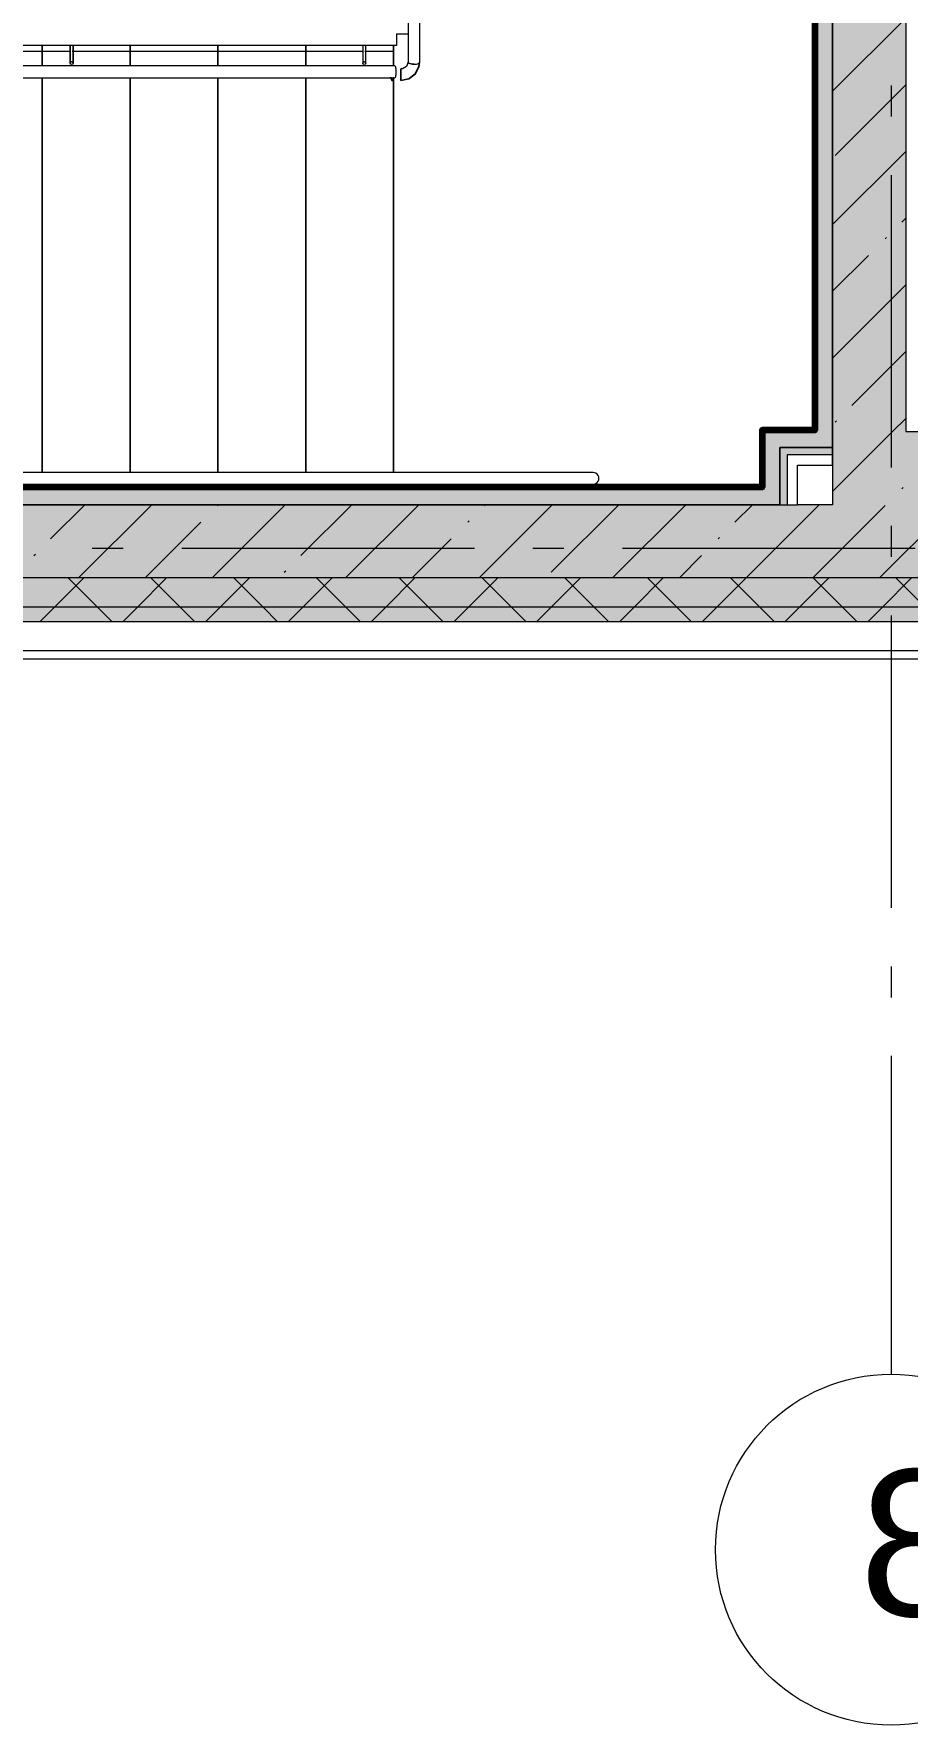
# Model space of a CAD drawing. Header units: millimetres. Extents: x -537608 to 253996, y -217170 to 186033.
# Drawn here: x -355590 to -352606, y -3124 to 2659 of the extents above; entities that cross this region are included whole.
import ezdxf

# ---------------------------------------------------------------- set-up
doc = ezdxf.new("R2010")
doc.units = ezdxf.units.MM
doc.layers.add('16) Лак 1.6м', color=160, linetype='Continuous', lineweight=90)
doc.layers.add('PDF _Геометрия', color=7, linetype='Continuous')
doc.layers.add('PDF _Текст', color=7, linetype='Continuous')
doc.layers.add('PDF _Сплошная заливка', color=7, linetype='Continuous', true_color=0xffffff)
doc.styles.add('PDF ArialMT', font='arial.ttf')

msp = doc.modelspace()

# ---------------------------------------------------------------- hatches: boundary and pattern name
at = {"layer": 'PDF _Сплошная заливка', "transparency": 33554559}
for points in [[(-352861.3684, 1299.3446), (-352611.3673, 1299.3446), (-352611.3673, 4449.345), (-352861.3684, 4449.345), (-352861.3684, 1678.1138)], [(-352861.3684, 799.3446), (-352361.3662, 799.3446), (-352361.3662, 1299.3446), (-352861.3684, 1299.3446), (-352861.3684, 966.1296)]]:
    msp.add_hatch(color=256, dxfattribs=at).paths.add_polyline_path(points)
at = {"layer": 'PDF _Сплошная заливка', "true_color": 0x56bc34, "transparency": 33554559}
for points in [[(-352921.3669, 1244.3452), (-352861.3684, 1244.3452), (-352861.3684, 4389.3444), (-352921.3669, 4389.3444), (-352921.3669, 1304.3437)], [(-352921.3669, 1244.3452), (-352921.3669, 1304.3437), (-353101.3711, 1304.3437), (-353101.3711, 1244.3452), (-353041.3726, 1244.3452)]]:
    msp.add_hatch(color=85, dxfattribs=at).paths.add_polyline_path(points)
at = {"layer": 'PDF _Сплошная заливка', "true_color": 0x77b143, "transparency": 33554559}
msp.add_hatch(color=75, dxfattribs=at).paths.add_polyline_path([(-352861.3684, 1219.3451), (-352861.3684, 1244.3452), (-353016.3725, 1244.3452), (-353016.3725, 1219.3451), (-352981.374, 1219.3451)])
at = {"layer": 'PDF _Сплошная заливка', "true_color": 0x56bc34, "transparency": 33554559}
h = msp.add_hatch(color=85, dxfattribs=at)
h.paths.add_polyline_path([(-353263.4714, 1049.3435), (-353041.3726, 1049.3435), (-353041.3726, 1109.3442), (-359161.869, 1109.3442), (-359161.869, 1049.3435), (-356615.3803, 1049.3435)], flags=0)
h.paths.add_polyline_path([(-360161.8733, 1049.3435), (-360161.8733, 1109.3442), (-360361.3746, 1109.3442), (-360361.3746, 1049.3435), (-360166.3686, 1049.3435)], flags=0)
at = {"layer": 'PDF _Сплошная заливка', "transparency": 33554559}
h = msp.add_hatch(color=256, dxfattribs=at)
h.paths.add_polyline_path([(-352861.3684, 799.3446), (-352861.3684, 1049.3435), (-359161.869, 1049.3435), (-359161.869, 799.3446), (-353263.4714, 799.3446)], flags=0)
h.paths.add_polyline_path([(-360166.3686, 799.3446), (-360161.8733, 799.3446), (-360161.8733, 1049.3435), (-360166.3686, 1049.3435), (-360166.3686, 966.1296)], flags=0)
h = msp.add_hatch(color=256, dxfattribs=at)
h.paths.add_polyline_path([(-291511.3559, 699.3442), (-291511.3559, 799.3446), (-297824.3565, 799.3446), (-297824.3565, 699.3442), (-291561.3561, 699.3442)], flags=0)
h.paths.add_polyline_path([(-298961.3577, 699.3442), (-298699.356, 699.3442), (-298699.356, 799.3446), (-298961.3577, 799.3446), (-298961.3577, 787.667)], flags=0)
h.paths.add_polyline_path([(-300942.9067, 699.3442), (-299461.3555, 699.3442), (-299461.3555, 799.3446), (-300942.9067, 799.3446)], flags=0)
h.paths.add_polyline_path([(-301942.9067, 699.3442), (-301942.9067, 799.3446), (-303150.9122, 799.3446), (-303150.9122, 699.3442), (-302146.8044, 699.3442)], flags=0)
h.paths.add_polyline_path([(-307970.9122, 699.3442), (-307970.9122, 799.3446), (-309150.912, 799.3446), (-309150.912, 699.3442), (-308012.6536, 699.3442)], flags=0)
h.paths.add_polyline_path([(-305498.7176, 699.3442), (-304970.9123, 699.3442), (-304970.9123, 799.3446), (-306150.9121, 799.3446), (-306150.9121, 699.3442)], flags=0)
h.paths.add_polyline_path([(-310970.912, 699.3442), (-310970.912, 799.3446), (-312150.9119, 799.3446), (-312150.9119, 699.3442), (-311364.5669, 699.3442)], flags=0)
h.paths.add_polyline_path([(-313970.9119, 699.3442), (-313970.9119, 799.3446), (-315150.9119, 799.3446), (-315150.9119, 699.3442), (-314716.4758, 699.3442)], flags=0)
h.paths.add_polyline_path([(-318150.9161, 699.3442), (-316970.9161, 699.3442), (-316970.9161, 799.3446), (-318150.9161, 799.3446)], flags=0)
h.paths.add_polyline_path([(-320163.3342, 699.3442), (-319970.916, 699.3442), (-319970.916, 799.3446), (-321450.9172, 799.3446), (-321450.9172, 699.3442), (-320582.325, 699.3442)], flags=0)
h.paths.add_polyline_path([(-324450.9171, 699.3442), (-323270.9173, 699.3442), (-323270.9173, 799.3446), (-324450.9171, 799.3446)], flags=0)
h.paths.add_polyline_path([(-326270.9172, 699.3442), (-326270.9172, 799.3446), (-327450.917, 799.3446), (-327450.917, 699.3442), (-326448.1699, 699.3442)], flags=0)
h.paths.add_polyline_path([(-329270.9171, 699.3442), (-329270.9171, 799.3446), (-330450.9212, 799.3446), (-330450.9212, 699.3442), (-329381.0923, 699.3442)], flags=0)
h.paths.add_polyline_path([(-333151.992, 699.3442), (-332270.917, 699.3442), (-332270.917, 799.3446), (-333450.9168, 799.3446), (-333450.9168, 699.3442)], flags=0)
h.paths.add_polyline_path([(-335270.9212, 699.3442), (-335270.9212, 799.3446), (-336450.9211, 799.3446), (-336450.9211, 699.3442), (-335665.928, 699.3442)], flags=0)
h.paths.add_polyline_path([(-338270.9168, 699.3442), (-338270.9168, 799.3446), (-339511.363, 799.3446), (-339511.363, 699.3442), (-339017.8456, 699.3442)], flags=0)
h.paths.add_polyline_path([(-341211.3702, 699.3442), (-341211.3702, 799.3446), (-342511.3672, 799.3446), (-342511.3672, 699.3442), (-341531.7729, 699.3442)], flags=0)
h.paths.add_polyline_path([(-344464.6997, 699.3442), (-344211.3658, 699.3442), (-344211.3658, 799.3446), (-345511.3714, 799.3446), (-345511.3714, 699.3442), (-344883.6905, 699.3442)], flags=0)
h.paths.add_polyline_path([(-348511.367, 699.3442), (-347211.3701, 699.3442), (-347211.3701, 799.3446), (-348511.367, 799.3446)], flags=0)
h.paths.add_polyline_path([(-349911.5538, 699.3442), (-349386.3707, 699.3442), (-349386.3707, 799.3446), (-359224.3735, 799.3446), (-359224.3735, 699.3442), (-351587.5169, 699.3442)], flags=0)
h.paths.add_polyline_path([(-360805.2708, 699.3442), (-360099.3686, 699.3442), (-360099.3686, 799.3446), (-368361.3744, 799.3446), (-368361.3744, 699.3442), (-361643.2523, 699.3442)], flags=0)
h = msp.add_hatch(color=256, dxfattribs=at)
h.paths.add_polyline_path([(-291672.0805, 649.3439), (-291561.3561, 649.3439), (-291561.3561, 699.3442), (-297824.3565, 699.3442), (-297824.3565, 649.3439), (-291688.3546, 649.3439)], flags=0)
h.paths.add_polyline_path([(-299632.8727, 649.3439), (-299461.3555, 649.3439), (-299461.3555, 699.3442), (-300942.9067, 699.3442), (-300942.9067, 649.3439), (-300470.8499, 649.3439)], flags=0)
h.paths.add_polyline_path([(-298699.356, 649.3439), (-298699.356, 699.3442), (-298961.3577, 699.3442), (-298961.3577, 649.3439), (-298794.8955, 649.3439)], flags=0)
h.paths.add_polyline_path([(-301942.9067, 649.3439), (-301942.9067, 699.3442), (-303150.9122, 699.3442), (-303150.9122, 649.3439), (-302146.8044, 649.3439)], flags=0)
h.paths.add_polyline_path([(-304970.9123, 649.3439), (-304970.9123, 699.3442), (-306150.9121, 699.3442), (-306150.9121, 649.3439), (-305498.7176, 649.3439)], flags=0)
h.paths.add_polyline_path([(-307970.9122, 649.3439), (-307970.9122, 699.3442), (-309150.912, 699.3442), (-309150.912, 649.3439), (-308012.6536, 649.3439)], flags=0)
h.paths.add_polyline_path([(-310970.912, 649.3439), (-310970.912, 699.3442), (-312150.9119, 699.3442), (-312150.9119, 649.3439), (-311364.5669, 649.3439)], flags=0)
h.paths.add_polyline_path([(-313970.9119, 649.3439), (-313970.9119, 699.3442), (-315150.9119, 699.3442), (-315150.9119, 649.3439), (-314716.4758, 649.3439)], flags=0)
h.paths.add_polyline_path([(-320163.3342, 649.3439), (-319970.916, 649.3439), (-319970.916, 699.3442), (-321450.9172, 699.3442), (-321450.9172, 649.3439), (-320582.325, 649.3439)], flags=0)
h.paths.add_polyline_path([(-318150.9161, 649.3439), (-316970.9161, 649.3439), (-316970.9161, 699.3442), (-318150.9161, 699.3442)], flags=0)
h.paths.add_polyline_path([(-323270.9173, 649.3439), (-323270.9173, 699.3442), (-324450.9171, 699.3442), (-324450.9171, 649.3439), (-323934.2382, 649.3439)], flags=0)
h.paths.add_polyline_path([(-326448.1699, 649.3439), (-326270.9172, 649.3439), (-326270.9172, 699.3442), (-327450.917, 699.3442), (-327450.917, 649.3439), (-327286.1471, 649.3439)], flags=0)
h.paths.add_polyline_path([(-329381.0923, 649.3439), (-329270.9171, 649.3439), (-329270.9171, 699.3442), (-330450.9212, 699.3442), (-330450.9212, 649.3439), (-329800.0831, 649.3439)], flags=0)
h.paths.add_polyline_path([(-332270.917, 649.3439), (-332270.917, 699.3442), (-333450.9168, 699.3442), (-333450.9168, 649.3439), (-332314.0191, 649.3439)], flags=0)
h.paths.add_polyline_path([(-335665.928, 649.3439), (-335270.9212, 649.3439), (-335270.9212, 699.3442), (-336450.9211, 699.3442), (-336450.9211, 649.3439)], flags=0)
h.paths.add_polyline_path([(-339017.8456, 649.3439), (-338270.9168, 649.3439), (-338270.9168, 699.3442), (-339511.363, 699.3442), (-339511.363, 649.3439)], flags=0)
h.paths.add_polyline_path([(-341531.7729, 649.3439), (-341211.3702, 649.3439), (-341211.3702, 699.3442), (-342511.3672, 699.3442), (-342511.3672, 649.3439), (-342369.7545, 649.3439)], flags=0)
h.paths.add_polyline_path([(-344211.3658, 649.3439), (-344211.3658, 699.3442), (-345511.3714, 699.3442), (-345511.3714, 649.3439), (-344464.6997, 649.3439)], flags=0)
h.paths.add_polyline_path([(-347397.6265, 649.3439), (-347211.3701, 649.3439), (-347211.3701, 699.3442), (-348511.367, 699.3442), (-348511.367, 649.3439), (-348235.5994, 649.3439)], flags=0)
h.paths.add_polyline_path([(-349386.3707, 649.3439), (-349386.3707, 699.3442), (-359224.3735, 699.3442), (-359224.3735, 649.3439), (-349911.5538, 649.3439)], flags=0)
h.paths.add_polyline_path([(-360099.3686, 649.3439), (-360099.3686, 699.3442), (-368461.3748, 699.3442), (-368461.3748, 649.3439), (-360805.2708, 649.3439)], flags=0)

# ---------------------------------------------------------------- linework, layer by layer
at = {"layer": '16) Лак 1.6м'}
msp.add_lwpolyline([(-358501.3684, 7338.9974), (-358331.3711, 7338.9974), (-358331.3711, 4389.3444), (-352921.3669, 4389.3444), (-352921.3669, 2663.2261), (-352921.3669, 1304.3437), (-353101.3711, 1304.3437), (-353101.3711, 1109.3442), (-360301.3675, 1109.3442), (-360301.3675, 7338.9974), (-360151.3754, 7338.9974)], dxfattribs=at)
at = {"layer": 'PDF _Геометрия', "lineweight": 9}
for p, q in [((-352611.3673, 4449.345), (-352611.3673, 1299.3446)), ((-352921.3669, 1304.3437), (-352921.3669, 4389.3444)), ((-352861.3684, 1299.3446), (-352861.3684, 4389.3444)), ((-352861.3684, 4389.3444), (-352861.3684, 1299.3446)), ((-354311.3659, 2926.7757), (-354311.3659, 2561.8844)), ((-354271.3727, 2561.8844), (-354271.3727, 2926.7757)), ((-352861.3684, 2463.2144), (-352611.3673, 2713.2156)), ((-354351.3679, 2619.3446), (-358251.3673, 2619.3446)), ((-355466.3743, 2584.344), (-355466.3743, 2619.3446)), ((-355466.3743, 2619.3446), (-355466.3743, 2584.344)), ((-355456.3674, 2584.344), (-355456.3674, 2619.3446)), ((-355456.3674, 2619.3446), (-355456.3674, 2584.344)), ((-354466.3701, 2619.3446), (-354466.3701, 2584.344)), ((-354456.3717, 2584.344), (-354456.3717, 2619.3446)), ((-354351.3679, 2659.3443), (-354351.3679, 2619.3446)), ((-354351.3679, 2659.3292), (-354316.3694, 2659.3292)), ((-354316.3694, 2659.3292), (-354312.8386, 2659.3292)), ((-354312.8386, 2659.3292), (-354310.944, 2659.3292)), ((-354356.6469, 2549.3434), (-358246.0883, 2549.3434)), ((-355466.3743, 2584.344), (-355466.3743, 2580.811)), ((-355466.3743, 2580.811), (-355466.3743, 2584.344)), ((-355466.3743, 2580.811), (-355466.3743, 2565.4583)), ((-355466.3743, 2565.4583), (-355466.3743, 2580.811)), ((-355466.3743, 2565.4583), (-355466.3743, 2559.3439)), ((-355466.3743, 2559.3439), (-355466.3743, 2565.4583)), ((-355456.3674, 2567.9643), (-355456.3674, 2584.344)), ((-355456.3674, 2584.344), (-355456.3674, 2567.9643)), ((-355456.3674, 2559.5958), (-355456.3674, 2567.9643)), ((-355456.3674, 2567.9643), (-355456.3674, 2559.5958)), ((-355456.3674, 2559.3439), (-355456.3674, 2559.5958)), ((-355456.3674, 2559.5958), (-355456.3674, 2559.3439)), ((-354466.3701, 2584.344), (-354466.3701, 2580.811)), ((-354466.3701, 2580.811), (-354466.3701, 2565.4583)), ((-354466.3701, 2565.4583), (-354466.3701, 2559.3439)), ((-354456.3717, 2567.9643), (-354456.3717, 2584.344)), ((-354456.3717, 2559.5958), (-354456.3717, 2567.9643)), ((-354456.3717, 2559.3439), (-354456.3717, 2559.5958)), ((-354355.5962, 2548.8439), (-354356.6469, 2549.3434)), ((-354354.5973, 2547.3648), (-354355.5962, 2548.8439)), ((-354353.7017, 2544.9815), (-354354.5973, 2547.3648)), ((-354352.9611, 2541.8145), (-354353.7017, 2544.9815)), ((-354316.8689, 2547.7653), (-354331.1128, 2539.7929)), ((-354311.3659, 2561.8844), (-354316.8689, 2547.7653)), ((-354311.3659, 2561.8844), (-354310.6857, 2560.2158)), ((-354310.6857, 2560.2158), (-354311.3659, 2561.8844)), ((-354310.6857, 2560.2158), (-354308.6877, 2558.6614)), ((-354308.6877, 2558.6614), (-354310.6857, 2560.2158)), ((-354308.6877, 2558.6614), (-354305.5099, 2557.3266)), ((-354305.5099, 2557.3266), (-354308.6877, 2558.6614)), ((-354305.5099, 2557.3266), (-354301.3677, 2556.3018)), ((-354301.3677, 2556.3018), (-354305.5099, 2557.3266)), ((-354301.3677, 2556.3018), (-354296.545, 2555.658)), ((-354296.545, 2555.658), (-354301.3677, 2556.3018)), ((-354296.545, 2555.658), (-354291.3693, 2555.4384)), ((-354291.3693, 2555.4384), (-354296.545, 2555.658)), ((-354291.3693, 2555.4384), (-354286.917, 2555.5999)), ((-354286.917, 2555.5999), (-354282.6886, 2556.0779)), ((-354286.8395, 2523.6414), (-354274.5419, 2547.9461)), ((-354286.0989, 2522.1946), (-354273.3276, 2546.6458)), ((-354282.6886, 2556.0779), (-354278.8994, 2556.8443)), ((-354278.8994, 2556.8443), (-354275.7302, 2557.8648)), ((-354275.7302, 2557.8648), (-354273.3534, 2559.0877)), ((-354274.5419, 2547.9461), (-354272.8711, 2561.8844)), ((-354273.3534, 2559.0877), (-354271.8722, 2560.4484)), ((-354273.3276, 2546.6458), (-354271.3727, 2561.8844)), ((-354271.8722, 2560.4484), (-354271.3727, 2561.8844)), ((-358246.0883, 2509.3437), (-354356.6469, 2509.3437)), ((-354370.3483, 2510.6075), (-354369.7885, 2506.8161)), ((-354369.3666, 2507.0164), (-354369.9694, 2510.6871)), ((-354369.7885, 2506.8161), (-354369.0393, 2503.6491)), ((-354368.5829, 2504.0603), (-354369.3666, 2507.0164)), ((-354369.0393, 2503.6491), (-354368.1437, 2501.2658)), ((-354367.6442, 2501.987), (-354368.5829, 2504.0603)), ((-354368.1437, 2501.2658), (-354367.1447, 2499.7867)), ((-354366.628, 2500.9192), (-354367.6442, 2501.987)), ((-354367.1447, 2499.7867), (-354366.0941, 2499.2851)), ((-354366.0941, 2500.7857), (-354366.628, 2500.9192)), ((-354365.5688, 2500.9192), (-354366.0941, 2500.7857)), ((-354366.0941, 2499.2851), (-354365.0521, 2499.7867)), ((-354366.0941, 2499.2851), (-354361.3748, 2499.2851)), ((-354364.5525, 2501.987), (-354365.5688, 2500.9192)), ((-354365.0521, 2499.7867), (-354364.053, 2501.2658)), ((-354363.6139, 2504.0603), (-354364.5525, 2501.987)), ((-354364.053, 2501.2658), (-354363.1574, 2503.6491)), ((-354362.8302, 2507.0164), (-354363.6139, 2504.0603)), ((-354363.1574, 2503.6491), (-354362.4082, 2506.8161)), ((-354362.2273, 2510.6871), (-354362.8302, 2507.0164)), ((-354362.4082, 2506.8161), (-354361.8484, 2510.6075)), ((-354361.3748, 2506.814), (-354361.3748, 2510.6053)), ((-354361.3748, 2510.0348), (-354361.3748, 2506.2025)), ((-354361.3748, 2506.2025), (-354361.3748, 2510.0348)), ((-354361.3748, 2509.2855), (-354361.3748, 2505.1432)), ((-354361.3748, 2503.6491), (-354361.3748, 2506.814)), ((-354361.3748, 2506.2025), (-354361.3748, 2503.2637)), ((-354361.3748, 2503.2637), (-354361.3748, 2506.2025)), ((-354361.3748, 2505.1432), (-354361.3748, 2501.9655)), ((-354361.3748, 2501.2658), (-354361.3748, 2503.6491)), ((-354361.3748, 2503.2637), (-354361.3748, 2501.4144)), ((-354361.3748, 2501.4144), (-354361.3748, 2503.2637)), ((-354361.3748, 2501.9655), (-354361.3748, 2499.9654)), ((-354361.3748, 2501.4144), (-354361.3748, 2500.7857)), ((-354361.3748, 2500.7857), (-354361.3748, 2501.4144)), ((-354361.3748, 2499.7867), (-354361.3748, 2501.2658)), ((-354361.3748, 2499.9654), (-354361.3748, 2499.2851)), ((-354361.3748, 2499.2851), (-354361.3748, 2499.7867)), ((-354356.6469, 2509.3437), (-354355.5962, 2509.8453)), ((-354355.5962, 2509.8453), (-354354.5973, 2511.3244)), ((-354354.5973, 2511.3244), (-354353.7017, 2513.7077)), ((-354353.7017, 2513.7077), (-354352.9611, 2516.8747)), ((-354352.3926, 2538.0232), (-354352.9611, 2541.8145)), ((-354352.9611, 2516.8747), (-354352.3926, 2520.6661)), ((-354352.0482, 2533.7948), (-354352.3926, 2538.0232)), ((-354352.3926, 2520.6661), (-354352.0482, 2524.8944)), ((-354351.9276, 2529.3446), (-354352.0482, 2533.7948)), ((-354352.0482, 2524.8944), (-354351.9276, 2529.3446)), ((-354331.1128, 2539.7929), (-354336.366, 2539.2848)), ((-354336.366, 2539.2418), (-354336.366, 2539.2826)), ((-354336.366, 2539.2826), (-354336.366, 2538.9037)), ((-354336.366, 2538.2169), (-354336.366, 2539.2418)), ((-354336.366, 2538.9037), (-354336.366, 2537.2309)), ((-354336.366, 2536.3073), (-354336.366, 2538.2169)), ((-354336.366, 2537.4333), (-354336.366, 2537.7842)), ((-354336.366, 2537.7842), (-354336.366, 2537.7433)), ((-354336.366, 2537.7433), (-354336.366, 2536.7981)), ((-354336.366, 2535.8853), (-354336.366, 2537.4333)), ((-354336.366, 2537.2309), (-354336.366, 2534.3331)), ((-354336.366, 2536.7981), (-354336.366, 2534.6581)), ((-354336.366, 2533.545), (-354336.366, 2536.3073)), ((-354336.366, 2533.2048), (-354336.366, 2535.8853)), ((-354336.366, 2534.6581), (-354336.366, 2531.4718)), ((-354336.366, 2534.3331), (-354336.366, 2530.4104)), ((-354336.366, 2530.068), (-354336.366, 2533.545)), ((-354336.366, 2529.5771), (-354336.366, 2533.2048)), ((-354336.366, 2531.4718), (-354336.366, 2527.4522)), ((-354336.366, 2530.4104), (-354336.366, 2525.7298)), ((-354336.366, 2526.0506), (-354336.366, 2530.068)), ((-354336.366, 2525.2475), (-354336.366, 2529.5771)), ((-354336.366, 2527.4522), (-354336.366, 2522.8793)), ((-354336.366, 2521.6952), (-354336.366, 2526.0506)), ((-354336.366, 2525.7298), (-354336.366, 2521.3529)), ((-354336.366, 2520.5111), (-354336.366, 2525.2475)), ((-354336.366, 2522.8793), (-354336.366, 2518.0588)), ((-354336.366, 2517.217), (-354336.366, 2521.6952)), ((-354336.366, 2521.3529), (-354336.366, 2516.8747)), ((-354336.366, 2515.6906), (-354336.366, 2520.5111)), ((-354336.366, 2518.0588), (-354336.366, 2513.3224)), ((-354336.366, 2512.8401), (-354336.366, 2517.217)), ((-354336.366, 2516.8747), (-354336.366, 2512.5193)), ((-354336.366, 2511.1177), (-354336.366, 2515.6906)), ((-354336.366, 2513.3224), (-354336.366, 2508.9928)), ((-354336.366, 2508.1595), (-354336.366, 2512.8401)), ((-354336.366, 2512.5193), (-354336.366, 2508.5019)), ((-354336.366, 2507.1003), (-354336.366, 2511.1177)), ((-354336.366, 2508.9928), (-354336.366, 2505.3651)), ((-354336.366, 2508.5019), (-354336.366, 2505.0249)), ((-354336.366, 2504.2368), (-354336.366, 2508.1595)), ((-354336.366, 2503.9118), (-354336.366, 2507.1003)), ((-354336.366, 2500.7857), (-354308.8341, 2506.8247)), ((-354336.366, 2505.3651), (-354336.366, 2502.6868)), ((-354336.366, 2499.2851), (-354308.4896, 2505.3327)), ((-354336.366, 2505.0249), (-354336.366, 2502.2626)), ((-354336.366, 2501.339), (-354336.366, 2504.2368)), ((-354336.366, 2501.7718), (-354336.366, 2503.9118)), ((-354336.366, 2502.6868), (-354336.366, 2501.1366)), ((-354336.366, 2502.2626), (-354336.366, 2500.353)), ((-354336.366, 2500.8266), (-354336.366, 2501.7718)), ((-354336.366, 2499.6662), (-354336.366, 2501.339)), ((-354336.366, 2501.1366), (-354336.366, 2500.7857)), ((-354336.366, 2500.7857), (-354336.366, 2500.8266)), ((-354336.366, 2500.353), (-354336.366, 2499.3281)), ((-354336.366, 2499.2872), (-354336.366, 2499.6662)), ((-354336.366, 2499.3281), (-354336.366, 2499.2872)), ((-354308.8341, 2506.8247), (-354286.8395, 2523.6414)), ((-354308.4896, 2505.3327), (-354286.0989, 2522.1946)), ((-352852.7307, 2243.7574), (-352611.3673, 2485.1165)), ((-352861.3684, 2007.0185), (-352611.3673, 2257.0174)), ((-352624.6295, 2015.6583), (-352611.3673, 2028.9205)), ((-352681.6569, 1958.633), (-352676.9118, 1963.3738)), ((-352861.3684, 1778.9194), (-352738.6844, 1901.6077)), ((-352861.3684, 1550.8204), (-352611.3673, 1800.8215)), ((-352795.7032, 1388.3864), (-352611.3673, 1572.7224)), ((-352852.7307, 1331.3611), (-352847.9856, 1336.1041)), ((-352656.6482, 1299.3446), (-352611.3673, 1344.6233)), ((-353101.3711, 1244.3452), (-353101.3711, 1304.3437)), ((-353101.3711, 1304.3437), (-352921.3669, 1304.3437)), ((-352861.3684, 1094.6244), (-352656.6482, 1299.3446)), ((-352861.3684, 1244.3452), (-352861.3684, 1299.3446)), ((-352861.3684, 1299.3446), (-352861.3684, 1049.3435)), ((-352611.3673, 1299.3446), (-352361.3662, 1299.3446)), ((-353101.3711, 1109.3442), (-353101.3711, 1244.3452)), ((-353041.3726, 1109.3442), (-353041.3726, 1244.3452)), ((-353041.3726, 1244.3452), (-352921.3669, 1244.3452)), ((-353016.3725, 1244.3452), (-353041.3726, 1244.3452)), ((-353041.3726, 1244.3452), (-353041.3726, 1049.3435)), ((-352981.374, 1244.3452), (-353016.3725, 1244.3452)), ((-352981.374, 1219.3451), (-353016.3725, 1219.3451)), ((-353016.3725, 1219.3451), (-353016.3725, 1049.3435)), ((-352861.3684, 1244.3452), (-352981.374, 1244.3452)), ((-352861.3684, 1219.3451), (-352981.374, 1219.3451)), ((-352921.3669, 1244.3452), (-352861.3684, 1244.3452)), ((-352861.3684, 1219.3451), (-352861.3684, 1244.3452)), ((-352861.3684, 1184.3444), (-352861.3684, 1219.3451)), ((-353679.6719, 1159.3444), (-358599.6723, 1159.3444)), ((-353674.4962, 1158.6619), (-353679.6719, 1159.3444)), ((-353669.6736, 1156.6639), (-353674.4962, 1158.6619)), ((-353665.5313, 1153.4862), (-353669.6736, 1156.6639)), ((-352981.374, 1049.3435), (-352981.374, 1184.3444)), ((-352981.374, 1184.3444), (-352861.3684, 1184.3444)), ((-359161.869, 1109.3442), (-353101.3711, 1109.3442)), ((-358599.6723, 1119.3446), (-353679.6719, 1119.3446)), ((-353679.6719, 1119.3446), (-353674.4962, 1120.025)), ((-353674.4962, 1120.025), (-353669.6736, 1122.0229)), ((-353669.6736, 1122.0229), (-353665.5313, 1125.2028)), ((-353662.3535, 1149.3439), (-353665.5313, 1153.4862)), ((-353665.5313, 1125.2028), (-353662.3535, 1129.3451)), ((-353660.3556, 1144.5213), (-353662.3535, 1149.3439)), ((-353662.3535, 1129.3451), (-353660.3556, 1134.1677)), ((-353659.6666, 1139.3434), (-353660.3556, 1144.5213)), ((-353660.3556, 1134.1677), (-353659.6666, 1139.3434)), ((-353041.3726, 1049.3435), (-353041.3726, 1109.3442)), ((-352700.4566, 799.3446), (-352361.3662, 1138.4262)), ((-352624.6295, 1103.2642), (-352619.893, 1108.005)), ((-359161.869, 1049.3435), (-353041.3726, 1049.3435)), ((-353041.3726, 1049.3435), (-359161.869, 1049.3435)), ((-355532.8921, 932.1905), (-355415.7369, 1049.3435)), ((-355437.6367, 799.3446), (-355187.6357, 1049.3435)), ((-354981.4343, 799.3446), (-354731.4418, 1049.3435)), ((-354962.6433, 1046.2389), (-354959.5344, 1049.3435)), ((-354677.5146, 875.1652), (-354503.3406, 1049.3435)), ((-354525.2404, 799.3446), (-354275.2394, 1049.3435)), ((-354069.0467, 799.3446), (-353819.0456, 1049.3435)), ((-354050.247, 1046.2389), (-354047.1468, 1049.3435)), ((-353822.1458, 818.1398), (-353590.9443, 1049.3435)), ((-353612.8442, 799.3446), (-353362.8431, 1049.3435)), ((-353194.8782, 989.2136), (-353134.7506, 1049.3435)), ((-353156.6504, 799.3446), (-352906.6493, 1049.3435)), ((-353041.3726, 1049.3435), (-353016.3725, 1049.3435)), ((-353016.3725, 1049.3435), (-352981.374, 1049.3435)), ((-352861.3684, 1049.3435), (-352981.374, 1049.3435)), ((-352861.3684, 866.5253), (-352681.6569, 1046.2389)), ((-355209.5355, 799.3446), (-355019.6707, 989.2136)), ((-354107.2745, 989.2136), (-354102.5294, 993.9565)), ((-354297.1392, 799.3446), (-354164.2933, 932.1905)), ((-353251.9057, 932.1905), (-353247.1606, 936.9312)), ((-355589.9109, 875.1652), (-355585.1743, 879.9059)), ((-353384.7516, 799.3446), (-353308.9246, 875.1652)), ((-354734.5421, 818.1398), (-354729.8056, 822.8828)), ((-352928.5492, 799.3446), (-352861.3684, 866.5253)), ((-349386.3707, 799.3446), (-359224.3735, 799.3446)), ((-352861.3684, 799.3446), (-359161.869, 799.3446)), ((-355519.4748, 699.3442), (-355419.4744, 799.3446)), ((-355372.9017, 699.3442), (-355472.9021, 799.3446)), ((-355236.6369, 699.3442), (-355136.6364, 799.3446)), ((-355090.0637, 699.3442), (-355190.0641, 799.3446)), ((-354953.7903, 699.3442), (-354853.7899, 799.3446)), ((-354807.2172, 699.3442), (-354907.2176, 799.3446)), ((-354670.9524, 699.3442), (-354570.952, 799.3446)), ((-354524.3706, 699.3442), (-354624.3711, 799.3446)), ((-354388.1059, 699.3442), (-354288.1054, 799.3446)), ((-354241.5327, 699.3442), (-354341.5332, 799.3446)), ((-354105.2593, 699.3442), (-354005.2589, 799.3446)), ((-353958.6862, 699.3442), (-354058.6866, 799.3446)), ((-353822.4214, 699.3442), (-353722.421, 799.3446)), ((-353675.8482, 699.3442), (-353775.8487, 799.3446)), ((-353539.5749, 699.3442), (-353439.5744, 799.3446)), ((-353393.0017, 699.3442), (-353493.0022, 799.3446)), ((-353256.737, 699.3442), (-353156.7365, 799.3446)), ((-353110.1638, 699.3442), (-353210.1642, 799.3446)), ((-352973.8904, 699.3442), (-352873.89, 799.3446)), ((-352827.3172, 699.3442), (-352927.3177, 799.3446)), ((-352361.3662, 799.3446), (-352861.3684, 799.3446)), ((-352691.0525, 699.3442), (-352591.052, 799.3446)), ((-352544.4793, 699.3442), (-352644.4712, 799.3446)), ((-349386.3707, 699.3442), (-359224.3735, 699.3442)), ((-355569.475, 649.3439), (-355519.4748, 699.3442)), ((-355322.9015, 649.3439), (-355372.9017, 699.3442)), ((-355286.6371, 649.3439), (-355236.6369, 699.3442)), ((-355040.0635, 649.3439), (-355090.0637, 699.3442)), ((-355003.7906, 649.3439), (-354953.7903, 699.3442)), ((-354757.217, 649.3439), (-354807.2172, 699.3442)), ((-354720.9526, 649.3439), (-354670.9524, 699.3442)), ((-354474.3704, 649.3439), (-354524.3706, 699.3442)), ((-354438.1061, 649.3439), (-354388.1059, 699.3442)), ((-354191.5325, 649.3439), (-354241.5327, 699.3442)), ((-354155.2596, 649.3439), (-354105.2593, 699.3442)), ((-353908.6859, 649.3439), (-353958.6862, 699.3442)), ((-353872.4216, 649.3439), (-353822.4214, 699.3442)), ((-353625.848, 649.3439), (-353675.8482, 699.3442)), ((-353589.5751, 649.3439), (-353539.5749, 699.3442)), ((-353343.0015, 649.3439), (-353393.0017, 699.3442)), ((-353306.7372, 649.3439), (-353256.737, 699.3442)), ((-353060.1636, 649.3439), (-353110.1638, 699.3442)), ((-353023.8906, 649.3439), (-352973.8904, 699.3442)), ((-352777.317, 649.3439), (-352827.3172, 699.3442)), ((-352741.0527, 649.3439), (-352691.0525, 699.3442)), ((-349386.3707, 649.3439), (-359224.3735, 649.3439)), ((-349386.3707, 549.3435), (-359224.3735, 549.3435)), ((-359224.3735, 522.3433), (-349386.3707, 522.3433))]:
    msp.add_line(p, q, dxfattribs=at)
at = {"layer": 'PDF _Геометрия', "color": 253, "lineweight": 9, "true_color": 0xaaaaaa}
for p, q in [((-355561.3713, 2599.3436), (-355561.3713, 2619.3446)), ((-355561.3713, 2619.3446), (-355561.3713, 2599.3436)), ((-355261.37, 2599.3436), (-355261.37, 2619.3446)), ((-355261.37, 2619.3446), (-355261.37, 2599.3436)), ((-354961.3687, 2599.3436), (-354961.3687, 2619.3446)), ((-354961.3687, 2619.3446), (-354961.3687, 2599.3436)), ((-354661.3675, 2599.3436), (-354661.3675, 2619.3446)), ((-354661.3675, 2619.3446), (-354661.3675, 2599.3436)), ((-354361.3661, 2599.3436), (-354361.3661, 2619.3446)), ((-354361.3661, 2619.3446), (-354361.3661, 2599.3436)), ((-355561.3713, 2599.3436), (-355861.3726, 2599.3436)), ((-355463.8683, 2599.3436), (-355561.3713, 2599.3436)), ((-355561.3713, 2599.3436), (-355561.3713, 2548.8439)), ((-355561.3713, 2548.8439), (-355561.3713, 2599.3436)), ((-355261.37, 2599.3436), (-355458.8734, 2599.3436)), ((-354961.3687, 2599.3436), (-355261.37, 2599.3436)), ((-355261.37, 2599.3436), (-355261.37, 2548.8439)), ((-355261.37, 2548.8439), (-355261.37, 2599.3436)), ((-354661.3675, 2599.3436), (-354961.3687, 2599.3436)), ((-354961.3687, 2599.3436), (-354961.3687, 2548.8439)), ((-354961.3687, 2548.8439), (-354961.3687, 2599.3436)), ((-354463.8726, 2599.3436), (-354661.3675, 2599.3436)), ((-354661.3675, 2599.3436), (-354661.3675, 2548.8439)), ((-354661.3675, 2548.8439), (-354661.3675, 2599.3436)), ((-354361.3661, 2599.3436), (-354458.8692, 2599.3436)), ((-354361.3661, 2599.3436), (-354361.3661, 2548.8439)), ((-354361.3661, 2548.8439), (-354361.3661, 2599.3436)), ((-355561.3713, 2509.8453), (-355561.3713, 1159.3444)), ((-355561.3713, 1159.3444), (-355561.3713, 2509.8453)), ((-355261.37, 2509.8453), (-355261.37, 1159.3444)), ((-355261.37, 1159.3444), (-355261.37, 2509.8453)), ((-354961.3687, 2509.8453), (-354961.3687, 1159.3444)), ((-354961.3687, 1159.3444), (-354961.3687, 2509.8453)), ((-354661.3675, 2509.8453), (-354661.3675, 1159.3444)), ((-354661.3675, 1159.3444), (-354661.3675, 2509.8453)), ((-354361.3661, 2509.8453), (-354361.3661, 1159.3444)), ((-354361.3661, 1159.3444), (-354361.3661, 2509.8453)), ((-352661.3676, 2482.3457), (-352661.3676, 2376.5128)), ((-352661.3676, 2176.512), (-352661.3676, 1176.512)), ((-355561.3713, 1119.3446), (-355561.3713, 1109.3442)), ((-355561.3713, 1109.3442), (-355561.3713, 1119.3446)), ((-355261.37, 1119.3446), (-355261.37, 1109.3442)), ((-355261.37, 1109.3442), (-355261.37, 1119.3446)), ((-354961.3687, 1119.3446), (-354961.3687, 1109.3442)), ((-354961.3687, 1109.3442), (-354961.3687, 1119.3446)), ((-354661.3675, 1119.3446), (-354661.3675, 1109.3442)), ((-354661.3675, 1109.3442), (-354661.3675, 1119.3446)), ((-354361.3661, 1119.3446), (-354361.3661, 1109.3442)), ((-354361.3661, 1109.3442), (-354361.3661, 1119.3446)), ((-352661.3676, 976.5111), (-352661.3676, 870.6784)), ((-355284.8028, 899.3449), (-355390.6334, 899.3449)), ((-354084.7976, 899.3449), (-355084.8019, 899.3449)), ((-353778.9661, 899.3449), (-353884.7968, 899.3449)), ((-352578.9697, 899.3449), (-353578.9653, 899.3449)), ((-352661.3676, 670.6775), (-352661.3676, -329.3225)), ((-352661.3676, -529.3211), (-352661.3676, -635.1561)), ((-352661.3676, -835.1548), (-352661.3676, -1923.7337))]:
    msp.add_line(p, q, dxfattribs=at)
at = {"layer": 'PDF _Геометрия', "lineweight": 9}
for centre in [(-355461.3702, 2559.3454), (-355461.3702, 2559.3454), (-354461.3746, 2559.3454)]:
    msp.add_circle(centre, 4.9999, dxfattribs=at)
at = {"layer": 'PDF _Геометрия', "lineweight": 20}
msp.add_circle((-352661.3708, -2523.7341), 599.9992, dxfattribs=at)
at = {"layer": 'PDF _Сплошная заливка', "color": 85, "lineweight": 35, "true_color": 0x56bc34, "transparency": 33554559}
msp.add_solid([(-353041.3726, 1109.3442), (-353041.3726, 1244.3452), (-353101.3711, 1109.3442), (-353101.3711, 1244.3452)], dxfattribs=at)
at = {"layer": 'PDF _Сплошная заливка', "color": 75, "lineweight": 35, "true_color": 0x77b143, "transparency": 33554559}
msp.add_solid([(-353016.3725, 1049.3435), (-353016.3725, 1244.3452), (-353041.3726, 1049.3435), (-353041.3726, 1244.3452)], dxfattribs=at)

# ---------------------------------------------------------------- texts
at = {"layer": 'PDF _Текст', "insert": (-352769.9109, -2504.342), "char_height": 500, "attachment_point": 4, "style": 'PDF ArialMT'}
msp.add_mtext('8', dxfattribs=at)

doc.saveas('drawing.dxf')
